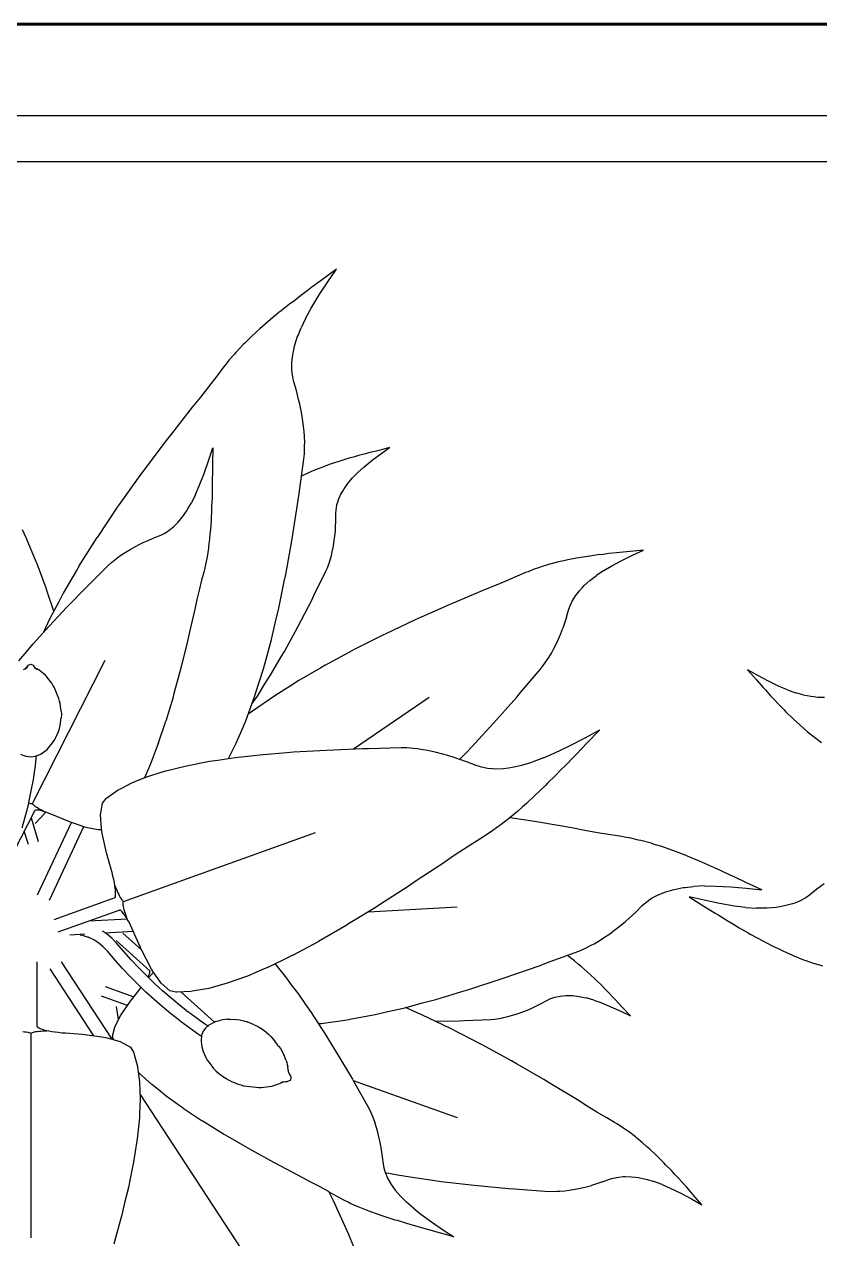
# Model space of a CAD drawing. Header units: metres. Extents: x 244.4 to 340.3, y -4.1 to 64.3.
# Drawn here: x 308.326 to 308.761, y 35.773 to 36.437 of the extents above; entities that cross this region are included whole.
import ezdxf

# ---------------------------------------------------------------- set-up
doc = ezdxf.new("R2010")
doc.units = ezdxf.units.M
doc.layers.add('A-WALL', color=6, linetype='Continuous', lineweight=60)
doc.layers.add('Edges', color=7, linetype='Continuous')

msp = doc.modelspace()

# ---------------------------------------------------------------- linework, layer by layer
at = {"layer": 'A-WALL'}
msp.add_line((305.65535, 36.4373), (311.50535, 36.4373), dxfattribs=at)
at = {"layer": 'Edges'}
for p, q in [((309.54113, 36.3873), (307.71605, 36.3873)), ((305.65535, 36.3623), (311.50535, 36.3623)), ((308.48866, 36.29777), (308.48281, 36.29355)), ((308.49626, 36.30347), (308.48866, 36.29777)), ((308.4915, 36.29644), (308.49626, 36.30347)), ((308.48102, 36.29207), (308.47654, 36.28886)), ((308.48281, 36.29355), (308.48102, 36.29207)), ((308.48683, 36.28936), (308.4915, 36.29644)), ((308.47053, 36.28425), (308.46608, 36.28061)), ((308.47345, 36.28636), (308.47053, 36.28425)), ((308.47654, 36.28886), (308.47345, 36.28636)), ((308.48245, 36.28217), (308.48683, 36.28936)), ((308.46481, 36.27968), (308.45899, 36.27481)), ((308.46608, 36.28061), (308.46481, 36.27968)), ((308.47955, 36.27691), (308.48245, 36.28217)), ((308.45437, 36.27086), (308.45235, 36.26893)), ((308.45899, 36.27481), (308.45437, 36.27086)), ((308.47525, 36.26723), (308.47694, 36.27146)), ((308.47955, 36.27691), (308.47694, 36.27146)), ((308.44964, 36.26653), (308.44612, 36.26301)), ((308.45235, 36.26893), (308.44964, 36.26653)), ((308.47335, 36.26136), (308.47486, 36.26623)), ((308.47486, 36.26623), (308.47525, 36.26723)), ((308.44121, 36.25795), (308.44043, 36.25702)), ((308.44523, 36.26219), (308.44121, 36.25795)), ((308.44612, 36.26301), (308.44523, 36.26219)), ((308.47236, 36.25674), (308.4729, 36.25935)), ((308.4729, 36.25935), (308.47335, 36.26136)), ((308.43537, 36.25096), (308.4343, 36.24964)), ((308.43758, 36.2538), (308.43537, 36.25096)), ((308.44043, 36.25702), (308.43758, 36.2538)), ((308.47183, 36.25102), (308.47186, 36.25232)), ((308.47187, 36.24823), (308.47183, 36.25102)), ((308.47186, 36.25232), (308.47236, 36.25674)), ((308.43081, 36.24491), (308.42636, 36.23909)), ((308.4343, 36.24964), (308.43081, 36.24491)), ((308.47233, 36.24436), (308.47187, 36.24823)), ((308.4729, 36.24188), (308.47233, 36.24436)), ((308.42636, 36.23909), (308.42196, 36.23356)), ((308.47437, 36.23705), (308.4729, 36.24188)), ((308.42196, 36.23356), (308.41734, 36.22796)), ((308.47558, 36.23221), (308.47437, 36.23705)), ((308.47625, 36.22962), (308.47558, 36.23221)), ((308.41734, 36.22796), (308.40604, 36.21335)), ((308.47701, 36.22597), (308.47625, 36.22962)), ((308.47745, 36.22316), (308.47701, 36.22597)), ((308.47814, 36.21886), (308.47745, 36.22316)), ((308.47853, 36.21477), (308.47814, 36.21886)), ((308.40604, 36.21335), (308.40242, 36.20882)), ((308.47877, 36.21204), (308.47853, 36.21477)), ((308.47889, 36.20877), (308.47877, 36.21204)), ((308.40242, 36.20882), (308.39119, 36.19374)), ((308.42627, 36.19869), (308.42865, 36.20574)), ((308.42865, 36.20574), (308.42847, 36.19758)), ((308.47877, 36.20257), (308.47887, 36.20702)), ((308.47887, 36.20702), (308.47889, 36.20877)), ((308.51881, 36.20423), (308.51379, 36.203)), ((308.52535, 36.20594), (308.51881, 36.20423)), ((308.52059, 36.20252), (308.52535, 36.20594)), ((308.42384, 36.19175), (308.42627, 36.19869)), ((308.42847, 36.19758), (308.42846, 36.19145)), ((308.47582, 36.1808), (308.47848, 36.19956)), ((308.47848, 36.19956), (308.47877, 36.20257)), ((308.49806, 36.19852), (308.49285, 36.19677)), ((308.49916, 36.19882), (308.49806, 36.19852)), ((308.50311, 36.20008), (308.49916, 36.19882)), ((308.50564, 36.20071), (308.50311, 36.20008)), ((308.50835, 36.20156), (308.50564, 36.20071)), ((308.51221, 36.20251), (308.50835, 36.20156)), ((308.51127, 36.1953), (308.51585, 36.199)), ((308.51379, 36.203), (308.51221, 36.20251)), ((308.51585, 36.199), (308.52059, 36.20252)), ((308.39119, 36.19374), (308.38879, 36.19062)), ((308.42124, 36.185), (308.42384, 36.19175)), ((308.42846, 36.19145), (308.42834, 36.18946)), ((308.48022, 36.19174), (308.47716, 36.19024)), ((308.48104, 36.19208), (308.48022, 36.19174)), ((308.48434, 36.19357), (308.48104, 36.19208)), ((308.48682, 36.19451), (308.48434, 36.19357)), ((308.48868, 36.1953), (308.48682, 36.19451)), ((308.49285, 36.19677), (308.48868, 36.1953)), ((308.50812, 36.19248), (308.50512, 36.18943)), ((308.50812, 36.19248), (308.51127, 36.1953)), ((308.38879, 36.19062), (308.3775, 36.17475)), ((308.41922, 36.18033), (308.42124, 36.185)), ((308.42837, 36.18482), (308.42821, 36.18147)), ((308.42834, 36.18946), (308.42837, 36.18482)), ((308.50043, 36.18341), (308.50254, 36.18638)), ((308.50254, 36.18638), (308.50303, 36.18697)), ((308.50303, 36.18697), (308.50512, 36.18943)), ((308.41922, 36.18033), (308.41696, 36.17577)), ((308.42823, 36.17846), (308.428, 36.17365)), ((308.42821, 36.18147), (308.42823, 36.17846)), ((308.47538, 36.17717), (308.47582, 36.1808)), ((308.49743, 36.17749), (308.49874, 36.18045)), ((308.49874, 36.18045), (308.49968, 36.18213)), ((308.49968, 36.18213), (308.50043, 36.18341)), ((308.37643, 36.17329), (308.36532, 36.1568)), ((308.3775, 36.17475), (308.37643, 36.17329)), ((308.41224, 36.16822), (308.41461, 36.1717)), ((308.41461, 36.1717), (308.41506, 36.17247)), ((308.41506, 36.17247), (308.41696, 36.17577)), ((308.42801, 36.17236), (308.42766, 36.16608)), ((308.428, 36.17365), (308.42801, 36.17236)), ((308.47206, 36.15609), (308.47538, 36.17717)), ((308.49593, 36.16986), (308.49606, 36.17176)), ((308.49606, 36.17176), (308.49656, 36.17461)), ((308.49656, 36.17461), (308.49714, 36.17659)), ((308.49714, 36.17659), (308.49743, 36.17749)), ((308.40724, 36.16266), (308.40978, 36.16522)), ((308.40978, 36.16522), (308.41118, 36.16689)), ((308.41118, 36.16689), (308.41224, 36.16822)), ((308.42766, 36.16608), (308.42736, 36.1611)), ((308.49576, 36.16227), (308.49594, 36.16604)), ((308.49594, 36.16604), (308.49593, 36.16986)), ((308.32674, 36.15614), (308.32451, 36.16089)), ((308.39647, 36.15662), (308.40019, 36.15808)), ((308.40019, 36.15808), (308.40202, 36.15896)), ((308.40202, 36.15896), (308.40466, 36.16061)), ((308.40466, 36.16061), (308.40643, 36.16198)), ((308.40643, 36.16198), (308.40724, 36.16266)), ((308.4271, 36.15881), (308.42688, 36.15588)), ((308.42736, 36.1611), (308.4271, 36.15881)), ((308.49541, 36.15744), (308.49567, 36.16025)), ((308.49567, 36.16025), (308.49576, 36.16227)), ((308.33201, 36.14356), (308.32674, 36.15614)), ((308.35548, 36.1412), (308.36532, 36.1568)), ((308.38341, 36.15022), (308.38638, 36.15181)), ((308.38638, 36.15181), (308.38833, 36.15289)), ((308.38833, 36.15289), (308.39095, 36.15417)), ((308.39095, 36.15417), (308.39287, 36.155)), ((308.39287, 36.155), (308.39647, 36.15662)), ((308.42635, 36.15187), (308.42626, 36.15091)), ((308.42688, 36.15588), (308.42635, 36.15187)), ((308.46858, 36.13651), (308.47206, 36.15609)), ((308.49397, 36.14901), (308.49463, 36.15205)), ((308.49463, 36.15205), (308.4951, 36.15532)), ((308.4951, 36.15532), (308.49541, 36.15744)), ((308.37325, 36.14315), (308.37692, 36.14601)), ((308.37692, 36.14601), (308.37896, 36.14744)), ((308.37896, 36.14744), (308.38072, 36.14853)), ((308.38072, 36.14853), (308.38341, 36.15022)), ((308.42534, 36.14531), (308.42472, 36.14196)), ((308.42555, 36.14627), (308.42534, 36.14531)), ((308.42626, 36.15091), (308.42555, 36.14627)), ((308.49242, 36.14333), (308.49285, 36.14459)), ((308.49285, 36.14459), (308.49352, 36.14698)), ((308.49352, 36.14698), (308.49397, 36.14901)), ((308.62273, 36.14455), (308.62054, 36.14402)), ((308.62755, 36.14544), (308.62273, 36.14455)), ((308.63351, 36.14646), (308.62755, 36.14544)), ((308.63476, 36.14659), (308.63351, 36.14646)), ((308.63925, 36.14728), (308.63476, 36.14659)), ((308.64209, 36.14755), (308.63925, 36.14728)), ((308.64516, 36.148), (308.64209, 36.14755)), ((308.64947, 36.14837), (308.64516, 36.148)), ((308.65125, 36.14863), (308.64947, 36.14837)), ((308.65683, 36.14909), (308.65125, 36.14863)), ((308.65232, 36.1442), (308.65822, 36.14706)), ((308.6641, 36.1498), (308.65683, 36.14909)), ((308.65822, 36.14706), (308.6641, 36.1498)), ((308.33253, 36.14233), (308.33201, 36.14356)), ((308.33751, 36.1291), (308.33253, 36.14233)), ((308.35405, 36.1387), (308.34685, 36.12632)), ((308.35548, 36.1412), (308.35405, 36.1387)), ((308.36166, 36.13168), (308.37159, 36.14164)), ((308.37159, 36.14164), (308.37325, 36.14315)), ((308.42373, 36.1379), (308.42252, 36.13348)), ((308.42403, 36.1392), (308.42373, 36.1379)), ((308.42472, 36.14196), (308.42403, 36.1392)), ((308.48395, 36.12508), (308.49036, 36.13801)), ((308.49036, 36.13801), (308.49129, 36.14012)), ((308.49129, 36.14012), (308.49242, 36.14333)), ((308.60102, 36.13809), (308.59967, 36.13756)), ((308.6038, 36.13923), (308.60102, 36.13809)), ((308.60721, 36.1404), (308.6038, 36.13923)), ((308.60815, 36.14074), (308.60721, 36.1404)), ((308.61277, 36.14213), (308.60815, 36.14074)), ((308.61373, 36.14236), (308.61277, 36.14213)), ((308.61765, 36.14342), (308.61373, 36.14236)), ((308.62054, 36.14402), (308.61765, 36.14342)), ((308.64241, 36.13869), (308.63841, 36.13601)), ((308.64241, 36.13869), (308.6465, 36.1411)), ((308.6465, 36.1411), (308.65232, 36.1442)), ((308.35973, 36.12984), (308.36166, 36.13168)), ((308.42252, 36.13348), (308.42114, 36.12803)), ((308.46482, 36.11816), (308.46774, 36.13267)), ((308.46774, 36.13267), (308.46858, 36.13651)), ((308.58932, 36.13309), (308.58362, 36.13076)), ((308.59512, 36.13555), (308.58932, 36.13309)), ((308.59967, 36.13756), (308.59512, 36.13555)), ((308.63178, 36.13049), (308.63484, 36.13325)), ((308.63484, 36.13325), (308.63553, 36.13379)), ((308.63553, 36.13379), (308.63841, 36.13601)), ((308.33828, 36.12673), (308.33751, 36.1291)), ((308.34167, 36.11643), (308.33828, 36.12673)), ((308.34685, 36.12632), (308.34442, 36.12167)), ((308.34887, 36.1187), (308.35973, 36.12984)), ((308.42114, 36.12803), (308.41996, 36.12283)), ((308.48275, 36.12254), (308.48395, 36.12508)), ((308.57767, 36.12842), (308.56266, 36.12202)), ((308.58362, 36.13076), (308.57767, 36.12842)), ((308.62635, 36.12393), (308.62693, 36.12482)), ((308.62693, 36.12482), (308.62915, 36.12768)), ((308.62915, 36.12768), (308.63062, 36.12929)), ((308.63062, 36.12929), (308.63178, 36.13049)), ((308.33911, 36.10838), (308.34887, 36.1187)), ((308.34442, 36.12167), (308.3394, 36.11212)), ((308.41996, 36.12283), (308.41889, 36.11756)), ((308.463, 36.11074), (308.46482, 36.11816)), ((308.4752, 36.108), (308.48275, 36.12254)), ((308.55786, 36.12004), (308.5425, 36.11316)), ((308.56266, 36.12202), (308.55786, 36.12004)), ((308.62314, 36.11712), (308.62382, 36.11908)), ((308.62382, 36.11908), (308.62518, 36.12196)), ((308.62518, 36.12196), (308.62635, 36.12393)), ((308.3394, 36.11212), (308.33607, 36.10494)), ((308.41889, 36.11756), (308.41573, 36.10425)), ((308.53923, 36.11173), (308.52322, 36.10414)), ((308.5425, 36.11316), (308.53923, 36.11173)), ((308.62204, 36.11315), (308.62006, 36.10717)), ((308.62204, 36.11315), (308.62314, 36.11712)), ((308.33032, 36.09863), (308.33728, 36.10627)), ((308.33728, 36.10627), (308.33911, 36.10838)), ((308.46076, 36.101), (308.463, 36.11074)), ((308.46779, 36.09449), (308.4752, 36.108)), ((308.61896, 36.10429), (308.62006, 36.10717)), ((308.32694, 36.09453), (308.33032, 36.09863)), ((308.41485, 36.10013), (308.41149, 36.08689)), ((308.41573, 36.10425), (308.41485, 36.10013)), ((308.45779, 36.09032), (308.46076, 36.101)), ((308.52171, 36.10344), (308.50529, 36.09516)), ((308.52322, 36.10414), (308.52171, 36.10344)), ((308.61493, 36.09569), (308.61653, 36.09877)), ((308.61653, 36.09877), (308.61801, 36.10212)), ((308.61801, 36.10212), (308.61896, 36.10429)), ((308.32249, 36.08941), (308.32694, 36.09453)), ((308.4604, 36.08187), (308.46622, 36.09188)), ((308.46622, 36.09188), (308.46779, 36.09449)), ((308.49001, 36.08691), (308.50529, 36.09516)), ((308.61239, 36.09122), (308.61383, 36.09363)), ((308.61383, 36.09363), (308.61493, 36.09569)), ((308.32514, 36.0846), (308.32582, 36.08491)), ((308.32576, 36.08469), (308.32627, 36.08512)), ((308.32582, 36.08491), (308.32627, 36.08512)), ((308.32627, 36.08512), (308.32629, 36.08513)), ((308.32629, 36.08513), (308.32633, 36.08517)), ((308.32633, 36.08517), (308.32685, 36.08571)), ((308.32646, 36.08521), (308.32633, 36.08517)), ((308.32646, 36.08521), (308.32635, 36.08507)), ((308.3265, 36.08526), (308.32646, 36.08521)), ((308.32685, 36.08571), (308.3265, 36.08526)), ((308.32673, 36.08542), (308.3265, 36.08526)), ((308.32685, 36.08571), (308.32692, 36.0858)), ((308.32692, 36.0858), (308.32743, 36.08656)), ((308.32731, 36.08629), (308.32692, 36.0858)), ((308.32743, 36.08656), (308.32773, 36.08694)), ((308.32773, 36.08694), (308.32812, 36.08724)), ((308.32812, 36.08724), (308.32858, 36.08742)), ((308.32858, 36.08742), (308.32908, 36.08749)), ((308.32908, 36.08749), (308.32957, 36.08742)), ((308.32957, 36.08742), (308.33003, 36.08724)), ((308.33003, 36.08724), (308.33042, 36.08694)), ((308.33004, 36.01132), (308.36983, 36.08975)), ((308.33042, 36.08694), (308.33073, 36.08656)), ((308.33123, 36.0858), (308.33073, 36.08656)), ((308.3313, 36.08571), (308.33123, 36.0858)), ((308.33182, 36.08517), (308.3313, 36.08571)), ((308.33165, 36.08526), (308.3313, 36.08571)), ((308.33165, 36.08526), (308.33142, 36.08542)), ((308.33169, 36.08521), (308.33165, 36.08526)), ((308.3318, 36.08507), (308.33169, 36.08521)), ((308.33182, 36.08517), (308.33169, 36.08521)), ((308.33186, 36.08513), (308.33182, 36.08517)), ((308.33188, 36.08512), (308.33186, 36.08513)), ((308.33233, 36.08491), (308.33188, 36.08512)), ((308.33239, 36.08469), (308.33188, 36.08512)), ((308.33301, 36.0846), (308.33233, 36.08491)), ((308.41149, 36.08689), (308.41086, 36.08416)), ((308.45208, 36.07147), (308.45638, 36.08502)), ((308.45638, 36.08502), (308.45779, 36.09032)), ((308.48766, 36.08553), (308.47577, 36.07862)), ((308.49001, 36.08691), (308.48766, 36.08553)), ((308.59691, 36.072), (308.60773, 36.08467)), ((308.60773, 36.08467), (308.60937, 36.08676)), ((308.60937, 36.08676), (308.61156, 36.08996)), ((308.61156, 36.08996), (308.61239, 36.09122)), ((308.33363, 36.08421), (308.33301, 36.0846)), ((308.33552, 36.0828), (308.33363, 36.08421)), ((308.33635, 36.08215), (308.33552, 36.0828)), ((308.33711, 36.08144), (308.33635, 36.08215)), ((308.3378, 36.08065), (308.33711, 36.08144)), ((308.33976, 36.07816), (308.3378, 36.08065)), ((308.34053, 36.07713), (308.33976, 36.07816)), ((308.41086, 36.08416), (308.4072, 36.0708)), ((308.45718, 36.07683), (308.4604, 36.08187)), ((308.47577, 36.07862), (308.47151, 36.07593)), ((308.7267, 36.08129), (308.72101, 36.08439)), ((308.72101, 36.08439), (308.72589, 36.07896)), ((308.72589, 36.07896), (308.72958, 36.07474)), ((308.73251, 36.07823), (308.7267, 36.08129)), ((308.73845, 36.07538), (308.73251, 36.07823)), ((308.34123, 36.07605), (308.34053, 36.07713)), ((308.34184, 36.07492), (308.34123, 36.07605)), ((308.34238, 36.07374), (308.34184, 36.07492)), ((308.34391, 36.07013), (308.34238, 36.07374)), ((308.45168, 36.07017), (308.45208, 36.07147)), ((308.453, 36.07012), (308.45718, 36.07683)), ((308.47151, 36.07593), (308.46254, 36.07028)), ((308.59483, 36.06949), (308.59691, 36.072)), ((308.72958, 36.07474), (308.73085, 36.07346)), ((308.73085, 36.07346), (308.7337, 36.07022)), ((308.74283, 36.07353), (308.73845, 36.07538)), ((308.74283, 36.07353), (308.74736, 36.0719)), ((308.75085, 36.07089), (308.74736, 36.0719)), ((308.34442, 36.06878), (308.34391, 36.07013)), ((308.34484, 36.0674), (308.34442, 36.06878)), ((308.34516, 36.066), (308.34484, 36.0674)), ((308.34573, 36.0618), (308.34516, 36.066)), ((308.40689, 36.06957), (308.40292, 36.05634)), ((308.4072, 36.0708), (308.40689, 36.06957)), ((308.44672, 36.05664), (308.45168, 36.07017)), ((308.45013, 36.06595), (308.453, 36.07012)), ((308.46254, 36.07028), (308.4503, 36.06187)), ((308.50553, 36.04124), (308.5469, 36.06957)), ((308.58222, 36.05523), (308.59483, 36.06949)), ((308.7337, 36.07022), (308.73588, 36.06801)), ((308.73588, 36.06801), (308.73778, 36.06588)), ((308.73778, 36.06588), (308.741, 36.06267)), ((308.75169, 36.07066), (308.75085, 36.07089)), ((308.75573, 36.06983), (308.75169, 36.07066)), ((308.75738, 36.06962), (308.75573, 36.06983)), ((308.75955, 36.06938), (308.75738, 36.06962)), ((308.76318, 36.06929), (308.75955, 36.06938)), ((308.3451, 36.0541), (308.34566, 36.05828)), ((308.34581, 36.06004), (308.34566, 36.05828)), ((308.34573, 36.0618), (308.34581, 36.06004)), ((308.4503, 36.06187), (308.448, 36.06014)), ((308.741, 36.06267), (308.74185, 36.06175)), ((308.74185, 36.06175), (308.74621, 36.05755)), ((308.34419, 36.05082), (308.34475, 36.05243)), ((308.34475, 36.05243), (308.3451, 36.0541)), ((308.39897, 36.04452), (308.40292, 36.05634)), ((308.44146, 36.04433), (308.44572, 36.05432)), ((308.44572, 36.05432), (308.44672, 36.05664)), ((308.57002, 36.04199), (308.58222, 36.05523)), ((308.63193, 36.04713), (308.64028, 36.05156)), ((308.64028, 36.05156), (308.63299, 36.04418)), ((308.74621, 36.05755), (308.74978, 36.0542)), ((308.74978, 36.0542), (308.75151, 36.05276)), ((308.75151, 36.05276), (308.75371, 36.05079)), ((308.34106, 36.04454), (308.34194, 36.04579)), ((308.34194, 36.04579), (308.34263, 36.04715)), ((308.34263, 36.04715), (308.34419, 36.05082)), ((308.62364, 36.04283), (308.63193, 36.04713)), ((308.75371, 36.05079), (308.75689, 36.04826)), ((308.75689, 36.04826), (308.75765, 36.04762)), ((308.75765, 36.04762), (308.76151, 36.04473)), ((308.32349, 36.03842), (308.32618, 36.03733)), ((308.33205, 36.03736), (308.33466, 36.03842)), ((308.33466, 36.03842), (308.33538, 36.03891)), ((308.33538, 36.03891), (308.338, 36.04087)), ((308.338, 36.04087), (308.33886, 36.04175)), ((308.33886, 36.04175), (308.34106, 36.04454)), ((308.39826, 36.04271), (308.39496, 36.03394)), ((308.39897, 36.04452), (308.39826, 36.04271)), ((308.43727, 36.03596), (308.43875, 36.03889)), ((308.43875, 36.03889), (308.44146, 36.04433)), ((308.44941, 36.03737), (308.4561, 36.03821)), ((308.4561, 36.03821), (308.46918, 36.03921)), ((308.46918, 36.03921), (308.47272, 36.03957)), ((308.47272, 36.03957), (308.49073, 36.04061)), ((308.49073, 36.04061), (308.51047, 36.04145)), ((308.51047, 36.04145), (308.51386, 36.04146)), ((308.51386, 36.04146), (308.53171, 36.04202)), ((308.53171, 36.04202), (308.53456, 36.04197)), ((308.53456, 36.04197), (308.54044, 36.04143)), ((308.54044, 36.04143), (308.54356, 36.04096)), ((308.54356, 36.04096), (308.54615, 36.04044)), ((308.54615, 36.04044), (308.5501, 36.03965)), ((308.5501, 36.03965), (308.55424, 36.03854)), ((308.55424, 36.03854), (308.55698, 36.03784)), ((308.56378, 36.03557), (308.56752, 36.03945)), ((308.56752, 36.03945), (308.57002, 36.04199)), ((308.60943, 36.03629), (308.61536, 36.03886)), ((308.61536, 36.03886), (308.62364, 36.04283)), ((308.62765, 36.03852), (308.62581, 36.03679)), ((308.63299, 36.04418), (308.62765, 36.03852)), ((308.32661, 36.03718), (308.32618, 36.03733)), ((308.32661, 36.03718), (308.32908, 36.03687)), ((308.32908, 36.03687), (308.33154, 36.03718)), ((308.33191, 36.03585), (308.33126, 36.03055)), ((308.33154, 36.03718), (308.33197, 36.03733)), ((308.33205, 36.03736), (308.33191, 36.03585)), ((308.33197, 36.03733), (308.33205, 36.03736)), ((308.39496, 36.03394), (308.39357, 36.03081)), ((308.40297, 36.02927), (308.41418, 36.03201)), ((308.41418, 36.03201), (308.41526, 36.0322)), ((308.41526, 36.0322), (308.42687, 36.03444)), ((308.42687, 36.03444), (308.43141, 36.03505)), ((308.43141, 36.03505), (308.44083, 36.03651)), ((308.44083, 36.03651), (308.44941, 36.03737)), ((308.55698, 36.03784), (308.56051, 36.03674)), ((308.56051, 36.03674), (308.56301, 36.03584)), ((308.56301, 36.03584), (308.56775, 36.0342)), ((308.56775, 36.0342), (308.57245, 36.0323)), ((308.57245, 36.0323), (308.57491, 36.03153)), ((308.59243, 36.03118), (308.59765, 36.03233)), ((308.59765, 36.03233), (308.59874, 36.03265)), ((308.59874, 36.03265), (308.60337, 36.03405)), ((308.60943, 36.03629), (308.60337, 36.03405)), ((308.6218, 36.03247), (308.61873, 36.02952)), ((308.62581, 36.03679), (308.6218, 36.03247)), ((308.33114, 36.02971), (308.33035, 36.02442)), ((308.33126, 36.03055), (308.33114, 36.02971)), ((308.38879, 36.02447), (308.39311, 36.02619)), ((308.39357, 36.03081), (308.39124, 36.02545)), ((308.39311, 36.02619), (308.40104, 36.02866)), ((308.40104, 36.02866), (308.40297, 36.02927)), ((308.57491, 36.03153), (308.57879, 36.03075)), ((308.57879, 36.03075), (308.58162, 36.03047)), ((308.58162, 36.03047), (308.58296, 36.0304)), ((308.58296, 36.0304), (308.58755, 36.03055)), ((308.58755, 36.03055), (308.59029, 36.03088)), ((308.59029, 36.03088), (308.59243, 36.03118)), ((308.61613, 36.02672), (308.61173, 36.02248)), ((308.61873, 36.02952), (308.61613, 36.02672)), ((308.3294, 36.01913), (308.32831, 36.01383)), ((308.33035, 36.02442), (308.3294, 36.01913)), ((308.37071, 36.01451), (308.37695, 36.0188)), ((308.37695, 36.0188), (308.37853, 36.01966)), ((308.37853, 36.01966), (308.38444, 36.0227)), ((308.38444, 36.0227), (308.38879, 36.02447)), ((308.6106, 36.02127), (308.60481, 36.01577)), ((308.61173, 36.02248), (308.6106, 36.02127)), ((308.32783, 36.01167), (308.32707, 36.00855)), ((308.32767, 36.01172), (308.32783, 36.01167)), ((308.32831, 36.01383), (308.32783, 36.01167)), ((308.32783, 36.01167), (308.32842, 36.01151)), ((308.36824, 36.01158), (308.37032, 36.01411)), ((308.37032, 36.01411), (308.37071, 36.01451)), ((308.60481, 36.01577), (308.6002, 36.01143)), ((308.32, 35.98537), (308.33123, 36.00745)), ((308.32707, 36.00855), (308.32569, 36.00326)), ((308.32742, 36.00957), (308.32744, 36.00953)), ((308.32842, 36.01151), (308.32894, 36.01139)), ((308.32894, 36.01139), (308.32939, 36.01132)), ((308.32939, 36.01132), (308.32975, 36.0113)), ((308.32975, 36.0113), (308.33004, 36.01132)), ((308.33009, 36.01112), (308.33004, 36.01132)), ((308.33026, 36.01086), (308.33009, 36.01112)), ((308.33054, 36.01056), (308.33026, 36.01086)), ((308.33094, 36.01021), (308.33054, 36.01056)), ((308.33144, 36.00982), (308.33094, 36.01021)), ((308.33123, 36.00745), (308.33131, 36.00753)), ((308.33168, 36.00771), (308.33131, 36.00753)), ((308.33202, 36.00941), (308.33144, 36.00982)), ((308.3374, 36.00662), (308.33151, 36.0005)), ((308.33219, 36.00777), (308.33168, 36.00771)), ((308.33269, 36.00898), (308.33202, 36.00941)), ((308.33283, 36.00775), (308.33219, 36.00777)), ((308.33342, 36.00854), (308.33269, 36.00898)), ((308.33361, 36.00765), (308.33283, 36.00775)), ((308.3342, 36.0081), (308.33342, 36.00854)), ((308.33451, 36.00747), (308.33361, 36.00765)), ((308.33501, 36.00767), (308.3342, 36.0081)), ((308.33553, 36.00721), (308.33451, 36.00747)), ((308.33584, 36.00726), (308.33501, 36.00767)), ((308.33666, 36.00687), (308.33553, 36.00721)), ((308.33666, 36.00687), (308.33584, 36.00726)), ((308.3374, 36.00662), (308.33666, 36.00687)), ((308.33789, 36.00646), (308.3374, 36.00662)), ((308.33919, 36.00599), (308.33789, 36.00646)), ((308.34057, 36.00545), (308.33919, 36.00599)), ((308.34996, 36.00151), (308.34057, 36.00545)), ((308.36731, 36.00525), (308.36824, 36.01158)), ((308.3678, 35.99781), (308.36731, 36.00525)), ((308.59521, 36.00702), (308.59123, 36.00378)), ((308.59797, 36.00954), (308.59521, 36.00702)), ((308.6002, 36.01143), (308.59797, 36.00954)), ((308.32569, 36.00326), (308.32415, 35.99798)), ((308.32924, 36.00354), (308.33312, 35.99058)), ((308.33281, 35.96137), (308.35128, 36.00104)), ((308.35802, 35.99867), (308.33924, 35.95838)), ((308.35872, 35.99843), (308.34996, 36.00151)), ((308.36013, 35.99807), (308.35872, 35.99843)), ((308.58459, 35.9986), (308.58109, 35.99604)), ((308.5856, 35.9993), (308.58459, 35.9986)), ((308.59031, 36.00296), (308.5856, 35.9993)), ((308.59106, 36.00363), (308.59031, 36.00296)), ((308.59123, 36.00378), (308.59106, 36.00363)), ((308.60107, 36.00214), (308.59106, 36.00363)), ((308.60677, 36.00109), (308.60107, 36.00214)), ((308.62499, 35.99803), (308.60677, 36.00109)), ((308.32777, 35.98898), (308.32556, 35.99632)), ((308.3659, 35.99696), (308.36013, 35.99807)), ((308.3679, 35.997), (308.3659, 35.99696)), ((308.36803, 35.99597), (308.3678, 35.99781)), ((308.37054, 35.98445), (308.36803, 35.99597)), ((308.3798, 35.95776), (308.48488, 35.9956)), ((308.57664, 35.99315), (308.57167, 35.99012)), ((308.57804, 35.99409), (308.57664, 35.99315)), ((308.58109, 35.99604), (308.57804, 35.99409)), ((308.63211, 35.9966), (308.62499, 35.99803)), ((308.63906, 35.99534), (308.63211, 35.9966)), ((308.6463, 35.99417), (308.63906, 35.99534)), ((308.65211, 35.99333), (308.6463, 35.99417)), ((308.65378, 35.99301), (308.65211, 35.99333)), ((308.65732, 35.99241), (308.65378, 35.99301)), ((308.66152, 35.99142), (308.65732, 35.99241)), ((308.56565, 35.98628), (308.56003, 35.98251)), ((308.57167, 35.99012), (308.56565, 35.98628)), ((308.6627, 35.99117), (308.66152, 35.99142)), ((308.66834, 35.98962), (308.6627, 35.99117)), ((308.66948, 35.98924), (308.66834, 35.98962)), ((308.67424, 35.98779), (308.66948, 35.98924)), ((308.67764, 35.98654), (308.67424, 35.98779)), ((308.6803, 35.98567), (308.67764, 35.98654)), ((308.68597, 35.98346), (308.6803, 35.98567)), ((308.37305, 35.97553), (308.37054, 35.98445)), ((308.55445, 35.97856), (308.53994, 35.96902)), ((308.56003, 35.98251), (308.55445, 35.97856)), ((308.69301, 35.98064), (308.68597, 35.98346)), ((308.69442, 35.97996), (308.69301, 35.98064)), ((308.69973, 35.97775), (308.69442, 35.97996)), ((308.37358, 35.97358), (308.37305, 35.97553)), ((308.37405, 35.97169), (308.37358, 35.97358)), ((308.70297, 35.97618), (308.69973, 35.97775)), ((308.70663, 35.97464), (308.70297, 35.97618)), ((308.71158, 35.97221), (308.70663, 35.97464)), ((308.71373, 35.97132), (308.71158, 35.97221)), ((308.37446, 35.9699), (308.37405, 35.97169)), ((308.37481, 35.96822), (308.37446, 35.9699)), ((308.37508, 35.96664), (308.37481, 35.96822)), ((308.37529, 35.9652), (308.37508, 35.96664)), ((308.37508, 35.96664), (308.37549, 35.96556)), ((308.37542, 35.9639), (308.37529, 35.9652)), ((308.37549, 35.96556), (308.37591, 35.9645)), ((308.53553, 35.96598), (308.5209, 35.95666)), ((308.53994, 35.96902), (308.53553, 35.96598)), ((308.6809, 35.96445), (308.6859, 35.96543)), ((308.6859, 35.96543), (308.68697, 35.96555)), ((308.68697, 35.96555), (308.69149, 35.96606)), ((308.69752, 35.96634), (308.69149, 35.96606)), ((308.69752, 35.96634), (308.70353, 35.96627)), ((308.70353, 35.96627), (308.71194, 35.96581)), ((308.71194, 35.96581), (308.72039, 35.96504)), ((308.72021, 35.96817), (308.71373, 35.97132)), ((308.72883, 35.96416), (308.72021, 35.96817)), ((308.76296, 35.96742), (308.7589, 35.9645)), ((308.37498, 35.9598), (308.34176, 35.94784)), ((308.37518, 35.9602), (308.37498, 35.9598)), ((308.37522, 35.96028), (308.37518, 35.9602)), ((308.37522, 35.96028), (308.37538, 35.96093)), ((308.37538, 35.96093), (308.37547, 35.96176)), ((308.37548, 35.96275), (308.37542, 35.9639)), ((308.37547, 35.96176), (308.37548, 35.96275)), ((308.37591, 35.9645), (308.37635, 35.96348)), ((308.37635, 35.96348), (308.37678, 35.96251)), ((308.37678, 35.96251), (308.37722, 35.9616)), ((308.37722, 35.9616), (308.37765, 35.96076)), ((308.37765, 35.96076), (308.37806, 35.96)), ((308.37806, 35.96), (308.37846, 35.95934)), ((308.37846, 35.95934), (308.37884, 35.95878)), ((308.37884, 35.95878), (308.37919, 35.95833)), ((308.66543, 35.95732), (308.66863, 35.95955)), ((308.66863, 35.95955), (308.67106, 35.96091)), ((308.67106, 35.96091), (308.67223, 35.9615)), ((308.67223, 35.9615), (308.67635, 35.96314)), ((308.67635, 35.96314), (308.67891, 35.9639)), ((308.67891, 35.9639), (308.6809, 35.96445)), ((308.69739, 35.95846), (308.6891, 35.96028)), ((308.6891, 35.96028), (308.69721, 35.95533)), ((308.72039, 35.96504), (308.72883, 35.96416)), ((308.75287, 35.9599), (308.74944, 35.95805)), ((308.75496, 35.96135), (308.75287, 35.9599)), ((308.7589, 35.9645), (308.75496, 35.96135)), ((308.34416, 35.94117), (308.37752, 35.95315)), ((308.37655, 35.95631), (308.37658, 35.95633)), ((308.37752, 35.95315), (308.37761, 35.95315)), ((308.37761, 35.95315), (308.37767, 35.95315)), ((308.37817, 35.95299), (308.37767, 35.95315)), ((308.37869, 35.95261), (308.37817, 35.95299)), ((308.37926, 35.95203), (308.37869, 35.95261)), ((308.37919, 35.95833), (308.37951, 35.95799)), ((308.37989, 35.95126), (308.37926, 35.95203)), ((308.37951, 35.95799), (308.3798, 35.95776)), ((308.3796, 35.95715), (308.37967, 35.95753)), ((308.3796, 35.95662), (308.3796, 35.95715)), ((308.37966, 35.95595), (308.3796, 35.95662)), ((308.37978, 35.95516), (308.37966, 35.95595)), ((308.37967, 35.95753), (308.3798, 35.95776)), ((308.37997, 35.95427), (308.37978, 35.95516)), ((308.38021, 35.95329), (308.37997, 35.95427)), ((308.3805, 35.95224), (308.38021, 35.95329)), ((308.38084, 35.95116), (308.3805, 35.95224)), ((308.51794, 35.95469), (308.50291, 35.94553)), ((308.51379, 35.95216), (308.56224, 35.95487)), ((308.5209, 35.95666), (308.51794, 35.95469)), ((308.65626, 35.94871), (308.65995, 35.95207)), ((308.65995, 35.95207), (308.66352, 35.95565)), ((308.66352, 35.95565), (308.66543, 35.95732)), ((308.69721, 35.95533), (308.70329, 35.95146)), ((308.70569, 35.95674), (308.69739, 35.95846)), ((308.714, 35.95532), (308.70569, 35.95674)), ((308.71996, 35.95458), (308.714, 35.95532)), ((308.71996, 35.95458), (308.72599, 35.95417)), ((308.73054, 35.95416), (308.72599, 35.95417)), ((308.73161, 35.95417), (308.73054, 35.95416)), ((308.73669, 35.95457), (308.73161, 35.95417)), ((308.73873, 35.95489), (308.73669, 35.95457)), ((308.74136, 35.95536), (308.73873, 35.95489)), ((308.74564, 35.95652), (308.74136, 35.95536)), ((308.74686, 35.95698), (308.74564, 35.95652)), ((308.74944, 35.95805), (308.74686, 35.95698)), ((308.36083, 35.94716), (308.38177, 35.94834)), ((308.37959, 35.95162), (308.37896, 35.95119)), ((308.38057, 35.9503), (308.37989, 35.95126)), ((308.38129, 35.94917), (308.38057, 35.9503)), ((308.38121, 35.95005), (308.38084, 35.95116)), ((308.38162, 35.94895), (308.38121, 35.95005)), ((308.38204, 35.94788), (308.38129, 35.94917)), ((308.38204, 35.94788), (308.38162, 35.94895)), ((308.38282, 35.94644), (308.38204, 35.94788)), ((308.38361, 35.94486), (308.38282, 35.94644)), ((308.50291, 35.94553), (308.50156, 35.94467)), ((308.65144, 35.94451), (308.65429, 35.9469)), ((308.65429, 35.9469), (308.65626, 35.94871)), ((308.70329, 35.95146), (308.70533, 35.95033)), ((308.70533, 35.95033), (308.70997, 35.94736)), ((308.70997, 35.94736), (308.71343, 35.94542)), ((308.71343, 35.94542), (308.71647, 35.94349)), ((308.35862, 35.93993), (308.3505, 35.93948)), ((308.35617, 35.9395), (308.35784, 35.93915)), ((308.35784, 35.93915), (308.36044, 35.93832)), ((308.3699, 35.94066), (308.36841, 35.94163)), ((308.38519, 35.94142), (308.36962, 35.94055)), ((308.3699, 35.94066), (308.37058, 35.94015)), ((308.37339, 35.93781), (308.37058, 35.94015)), ((308.38961, 35.93145), (308.37944, 35.94057)), ((308.38442, 35.94316), (308.38361, 35.94486)), ((308.38961, 35.93145), (308.38442, 35.94316)), ((308.50156, 35.94467), (308.48637, 35.9359)), ((308.64228, 35.93787), (308.6457, 35.94015)), ((308.6457, 35.94015), (308.64917, 35.94279)), ((308.64917, 35.94279), (308.65144, 35.94451)), ((308.71647, 35.94349), (308.7215, 35.94069)), ((308.7215, 35.94069), (308.72283, 35.93986)), ((308.72283, 35.93986), (308.7295, 35.93625)), ((308.36362, 35.93679), (308.36044, 35.93832)), ((308.36123, 35.93801), (308.36074, 35.93817)), ((308.36628, 35.93508), (308.36362, 35.93679)), ((308.36628, 35.93508), (308.36591, 35.93538)), ((308.36866, 35.93309), (308.36628, 35.93508)), ((308.36659, 35.93488), (308.36628, 35.93508)), ((308.37119, 35.93041), (308.36866, 35.93309)), ((308.37597, 35.93508), (308.37339, 35.93781)), ((308.37572, 35.93642), (308.39414, 35.91986)), ((308.37999, 35.93042), (308.37597, 35.93508)), ((308.47242, 35.92841), (308.48637, 35.9359)), ((308.63164, 35.9319), (308.63561, 35.93391)), ((308.63561, 35.93391), (308.63717, 35.93472)), ((308.63717, 35.93472), (308.63999, 35.93637)), ((308.63999, 35.93637), (308.64228, 35.93787)), ((308.7295, 35.93625), (308.73488, 35.93342)), ((308.73488, 35.93342), (308.73742, 35.93225)), ((308.73742, 35.93225), (308.74066, 35.93063)), ((308.37521, 35.92575), (308.37119, 35.93041)), ((308.37932, 35.9212), (308.37521, 35.92575)), ((308.38409, 35.92588), (308.37999, 35.93042)), ((308.38826, 35.92148), (308.38409, 35.92588)), ((308.38966, 35.93134), (308.38961, 35.93145)), ((308.39507, 35.92086), (308.38966, 35.93134)), ((308.47019, 35.92735), (308.4595, 35.92213)), ((308.47242, 35.92841), (308.47019, 35.92735)), ((308.61107, 35.92421), (308.62886, 35.93073)), ((308.6229, 35.92807), (308.62245, 35.92838)), ((308.62359, 35.92751), (308.6229, 35.92807)), ((308.62648, 35.92533), (308.62359, 35.92751)), ((308.62886, 35.93073), (308.63164, 35.9319)), ((308.74066, 35.93063), (308.74523, 35.92865)), ((308.74523, 35.92865), (308.74632, 35.92814)), ((308.74632, 35.92814), (308.75175, 35.92597)), ((308.75175, 35.92597), (308.7529, 35.92558)), ((308.7529, 35.92558), (308.75695, 35.92413)), ((308.33261, 35.88945), (308.33261, 35.92476)), ((308.36363, 35.88445), (308.33975, 35.92094)), ((308.34568, 35.92482), (308.37334, 35.8826)), ((308.3835, 35.91678), (308.37932, 35.9212)), ((308.3925, 35.9172), (308.38826, 35.92148)), ((308.39401, 35.91823), (308.3942, 35.91885)), ((308.39414, 35.91986), (308.3942, 35.91976)), ((308.39427, 35.91935), (308.3942, 35.91976)), ((308.3942, 35.91885), (308.39427, 35.91935)), ((308.39607, 35.9193), (308.39507, 35.92086)), ((308.39583, 35.91858), (308.3963, 35.91898)), ((308.40044, 35.91326), (308.39607, 35.9193)), ((308.45549, 35.92044), (308.44756, 35.91703)), ((308.4595, 35.92213), (308.45549, 35.92044)), ((308.46266, 35.92367), (308.46303, 35.9232)), ((308.46303, 35.9232), (308.46892, 35.91599)), ((308.58751, 35.91585), (308.60766, 35.92288)), ((308.60766, 35.92288), (308.61107, 35.92421)), ((308.62849, 35.92361), (308.62648, 35.92533)), ((308.63008, 35.92235), (308.62849, 35.92361)), ((308.63337, 35.9194), (308.63008, 35.92235)), ((308.63741, 35.91568), (308.63337, 35.9194)), ((308.75695, 35.92413), (308.7604, 35.92312)), ((308.7604, 35.92312), (308.76203, 35.92261)), ((308.38775, 35.91249), (308.3835, 35.91678)), ((308.39209, 35.90833), (308.38775, 35.91249)), ((308.39321, 35.91651), (308.3925, 35.9172)), ((308.39321, 35.91651), (308.3933, 35.91668)), ((308.39348, 35.91626), (308.39321, 35.91651)), ((308.3933, 35.91668), (308.39371, 35.91751)), ((308.39348, 35.91626), (308.394, 35.91682)), ((308.39682, 35.91304), (308.39348, 35.91626)), ((308.39371, 35.91751), (308.39401, 35.91823)), ((308.394, 35.91682), (308.39462, 35.91745)), ((308.39462, 35.91745), (308.39524, 35.91805)), ((308.39524, 35.91805), (308.39583, 35.91858)), ((308.40121, 35.90901), (308.39682, 35.91304)), ((308.40518, 35.90897), (308.40044, 35.91326)), ((308.43656, 35.91311), (308.42958, 35.91117)), ((308.44756, 35.91703), (308.43656, 35.91311)), ((308.46892, 35.91599), (308.47103, 35.91307)), ((308.47103, 35.91307), (308.47556, 35.90708)), ((308.56861, 35.90966), (308.58751, 35.91585)), ((308.6382, 35.91485), (308.63741, 35.91568)), ((308.6412, 35.91199), (308.6382, 35.91485)), ((308.38153, 35.90115), (308.36784, 35.90602)), ((308.36971, 35.91129), (308.38541, 35.9057)), ((308.38355, 35.9033), (308.38943, 35.91088)), ((308.38943, 35.91088), (308.3895, 35.91098)), ((308.39649, 35.90429), (308.39209, 35.90833)), ((308.40568, 35.90511), (308.40121, 35.90901)), ((308.4084, 35.90834), (308.40518, 35.90897)), ((308.40895, 35.90828), (308.4084, 35.90834)), ((308.41659, 35.90869), (308.40895, 35.90828)), ((308.41112, 35.9084), (308.42956, 35.89185)), ((308.4184, 35.9089), (308.41659, 35.90869)), ((308.42647, 35.91034), (308.4184, 35.9089)), ((308.42958, 35.91117), (308.42647, 35.91034)), ((308.47556, 35.90708), (308.47937, 35.90146)), ((308.55066, 35.9043), (308.56483, 35.90859)), ((308.56483, 35.90859), (308.56861, 35.90966)), ((308.61298, 35.90458), (308.61572, 35.90551)), ((308.61572, 35.90551), (308.61773, 35.90595)), ((308.61773, 35.90595), (308.61867, 35.90612)), ((308.61867, 35.90612), (308.62188, 35.9064)), ((308.62188, 35.9064), (308.62381, 35.90638)), ((308.62381, 35.90638), (308.62529, 35.90634)), ((308.62529, 35.90634), (308.62891, 35.90592)), ((308.62891, 35.90592), (308.62967, 35.90577)), ((308.62967, 35.90577), (308.63283, 35.90511)), ((308.64297, 35.91008), (308.6412, 35.91199)), ((308.64502, 35.9081), (308.64297, 35.91008)), ((308.6477, 35.90517), (308.64502, 35.9081)), ((308.37706, 35.89327), (308.37597, 35.90046)), ((308.3783, 35.89563), (308.38355, 35.9033)), ((308.38153, 35.90115), (308.38163, 35.90049)), ((308.38197, 35.90099), (308.38153, 35.90115)), ((308.40097, 35.90037), (308.39649, 35.90429)), ((308.40553, 35.89659), (308.40097, 35.90037)), ((308.41022, 35.90134), (308.40568, 35.90511)), ((308.41416, 35.8982), (308.41022, 35.90134)), ((308.47937, 35.90146), (308.48244, 35.89713)), ((308.5228, 35.89735), (308.53362, 35.89977)), ((308.53362, 35.89977), (308.54327, 35.9024)), ((308.54042, 35.89704), (308.53401, 35.89988)), ((308.54327, 35.9024), (308.55066, 35.9043)), ((308.60011, 35.89827), (308.60269, 35.89939)), ((308.60269, 35.89939), (308.60451, 35.90028)), ((308.60451, 35.90028), (308.6079, 35.90193)), ((308.6079, 35.90193), (308.61125, 35.90377)), ((308.61125, 35.90377), (308.61298, 35.90458)), ((308.63694, 35.90395), (308.63283, 35.90511)), ((308.63694, 35.90395), (308.64092, 35.90254)), ((308.64092, 35.90254), (308.64638, 35.9003)), ((308.64638, 35.9003), (308.65174, 35.89783)), ((308.6489, 35.90403), (308.6477, 35.90517)), ((308.65238, 35.90021), (308.6489, 35.90403)), ((308.65702, 35.89529), (308.65238, 35.90021)), ((308.37503, 35.88908), (308.37759, 35.89436)), ((308.37759, 35.89436), (308.3783, 35.89563)), ((308.41016, 35.89293), (308.40553, 35.89659)), ((308.41083, 35.89242), (308.41016, 35.89293)), ((308.41486, 35.8894), (308.41083, 35.89242)), ((308.41416, 35.8982), (308.41484, 35.89769)), ((308.41885, 35.89468), (308.41484, 35.89769)), ((308.42361, 35.89129), (308.41885, 35.89468)), ((308.43033, 35.8922), (308.4277, 35.89102)), ((308.43033, 35.8922), (308.43161, 35.89266)), ((308.43161, 35.89266), (308.43295, 35.8929)), ((308.43646, 35.89346), (308.43295, 35.8929)), ((308.43646, 35.89346), (308.43813, 35.89354)), ((308.43813, 35.89354), (308.4398, 35.8934)), ((308.44377, 35.89297), (308.4398, 35.8934)), ((308.44377, 35.89297), (308.4456, 35.89259)), ((308.4456, 35.89259), (308.44738, 35.892)), ((308.48244, 35.89713), (308.48802, 35.88844)), ((308.48789, 35.89118), (308.50216, 35.89321)), ((308.50216, 35.89321), (308.50349, 35.89347)), ((308.50349, 35.89347), (308.51747, 35.89607)), ((308.51747, 35.89607), (308.5228, 35.89735)), ((308.54292, 35.89595), (308.54042, 35.89704)), ((308.55857, 35.88844), (308.54292, 35.89595)), ((308.55046, 35.89233), (308.56341, 35.89261)), ((308.56341, 35.89261), (308.56622, 35.89278)), ((308.56622, 35.89278), (308.58064, 35.89337)), ((308.58064, 35.89337), (308.58293, 35.89357)), ((308.58293, 35.89357), (308.58629, 35.89412)), ((308.58629, 35.89412), (308.5876, 35.89435)), ((308.5876, 35.89435), (308.59002, 35.89491)), ((308.59002, 35.89491), (308.59202, 35.89548)), ((308.59202, 35.89548), (308.595, 35.89637)), ((308.595, 35.89637), (308.5981, 35.89752)), ((308.5981, 35.89752), (308.60011, 35.89827)), ((308.65174, 35.89783), (308.65702, 35.89529)), ((308.32471, 35.88674), (308.32572, 35.88664)), ((308.32572, 35.88664), (308.32662, 35.88651)), ((308.32662, 35.88651), (308.3274, 35.88636)), ((308.3274, 35.88636), (308.32805, 35.88619)), ((308.32805, 35.88619), (308.32855, 35.88601)), ((308.32855, 35.88601), (308.32889, 35.88581)), ((308.32889, 35.88581), (308.32906, 35.88561)), ((308.32937, 35.88581), (308.32906, 35.88561)), ((308.32906, 35.88561), (308.32906, 35.77392)), ((308.3298, 35.88599), (308.32937, 35.88581)), ((308.33035, 35.88617), (308.3298, 35.88599)), ((308.331, 35.88633), (308.33035, 35.88617)), ((308.33176, 35.88649), (308.331, 35.88633)), ((308.33261, 35.88662), (308.33176, 35.88649)), ((308.33292, 35.88913), (308.33261, 35.88945)), ((308.33354, 35.88674), (308.33261, 35.88662)), ((308.33298, 35.88907), (308.33292, 35.88913)), ((308.33298, 35.88907), (308.33354, 35.88869)), ((308.33354, 35.88869), (308.33429, 35.88833)), ((308.33455, 35.88684), (308.33354, 35.88674)), ((308.33429, 35.88833), (308.33522, 35.88798)), ((308.33561, 35.88692), (308.33455, 35.88684)), ((308.33522, 35.88798), (308.33632, 35.88765)), ((308.33672, 35.88698), (308.33561, 35.88692)), ((308.33632, 35.88765), (308.33759, 35.88733)), ((308.33786, 35.88702), (308.33672, 35.88698)), ((308.33759, 35.88733), (308.33902, 35.88704)), ((308.33902, 35.88704), (308.33786, 35.88702)), ((308.33902, 35.88704), (308.34059, 35.88677)), ((308.34059, 35.88677), (308.34229, 35.88652)), ((308.34229, 35.88652), (308.34412, 35.8863)), ((308.34412, 35.8863), (308.34605, 35.88611)), ((308.34605, 35.88611), (308.34807, 35.88594)), ((308.34807, 35.88594), (308.35731, 35.88528)), ((308.37383, 35.88419), (308.37503, 35.88908)), ((308.41554, 35.88889), (308.41486, 35.8894)), ((308.42031, 35.88549), (308.41554, 35.88889)), ((308.42344, 35.88699), (308.4227, 35.88513)), ((308.42463, 35.8886), (308.42344, 35.88699)), ((308.42632, 35.88946), (308.42361, 35.89129)), ((308.42463, 35.8886), (308.42495, 35.88897)), ((308.42688, 35.89053), (308.42495, 35.88897)), ((308.42688, 35.89053), (308.4277, 35.89102)), ((308.42964, 35.89178), (308.42956, 35.89185)), ((308.45131, 35.89046), (308.44738, 35.892)), ((308.45131, 35.89046), (308.45307, 35.88965)), ((308.45307, 35.88965), (308.45473, 35.88864)), ((308.45813, 35.8861), (308.45473, 35.88864)), ((308.45813, 35.8861), (308.45932, 35.88506)), ((308.48634, 35.89105), (308.48789, 35.89118)), ((308.48802, 35.88844), (308.48959, 35.88612)), ((308.48959, 35.88612), (308.49703, 35.87402)), ((308.57492, 35.88003), (308.55857, 35.88844)), ((308.35731, 35.88528), (308.369, 35.88374)), ((308.369, 35.88374), (308.37081, 35.88333)), ((308.37081, 35.88333), (308.37797, 35.88127)), ((308.37442, 35.88229), (308.37383, 35.88419)), ((308.37797, 35.88127), (308.38361, 35.87826)), ((308.42247, 35.88403), (308.42031, 35.88549)), ((308.42247, 35.88403), (308.42225, 35.88221)), ((308.42225, 35.88221), (308.42226, 35.88126)), ((308.42226, 35.88126), (308.42265, 35.87839)), ((308.42255, 35.88467), (308.42247, 35.88403)), ((308.4226, 35.88395), (308.42247, 35.88403)), ((308.4227, 35.88513), (308.42255, 35.88467)), ((308.45932, 35.88506), (308.46045, 35.88395)), ((308.46045, 35.88395), (308.46151, 35.88278)), ((308.46151, 35.88278), (308.46251, 35.88155)), ((308.46482, 35.87857), (308.46251, 35.88155)), ((308.57638, 35.87921), (308.57492, 35.88003)), ((308.59192, 35.87073), (308.57638, 35.87921)), ((308.38361, 35.87826), (308.38529, 35.87544)), ((308.38529, 35.87544), (308.38553, 35.87494)), ((308.38553, 35.87494), (308.38745, 35.86761)), ((308.42265, 35.87839), (308.42293, 35.87707)), ((308.42293, 35.87707), (308.42343, 35.8758)), ((308.42343, 35.8758), (308.4248, 35.87252)), ((308.4248, 35.87252), (308.42562, 35.87106)), ((308.46482, 35.87857), (308.46563, 35.87742)), ((308.46563, 35.87742), (308.46637, 35.87621)), ((308.46637, 35.87621), (308.46703, 35.87496)), ((308.46703, 35.87496), (308.4676, 35.87367)), ((308.46872, 35.87098), (308.4676, 35.87367)), ((308.49703, 35.87402), (308.50499, 35.86065)), ((308.38745, 35.86761), (308.38773, 35.86584)), ((308.38773, 35.86584), (308.3879, 35.86452)), ((308.42562, 35.87106), (308.42662, 35.86972)), ((308.42662, 35.86972), (308.42907, 35.86656)), ((308.42907, 35.86656), (308.43036, 35.86521)), ((308.46872, 35.87098), (308.46911, 35.86989)), ((308.46911, 35.86989), (308.4694, 35.86879)), ((308.4694, 35.86879), (308.46961, 35.86766)), ((308.46988, 35.86565), (308.46961, 35.86766)), ((308.4698, 35.86569), (308.46989, 35.86507)), ((308.46988, 35.86565), (308.46992, 35.86507)), ((308.595, 35.86892), (308.59192, 35.87073)), ((308.6096, 35.86053), (308.595, 35.86892)), ((308.38842, 35.86398), (308.3879, 35.86452)), ((308.3879, 35.86452), (308.38859, 35.85925)), ((308.39524, 35.85782), (308.38842, 35.86398)), ((308.38859, 35.85925), (308.38877, 35.85456)), ((308.43036, 35.86521), (308.4318, 35.86401)), ((308.4318, 35.86401), (308.43518, 35.86148)), ((308.4368, 35.86041), (308.43518, 35.86148)), ((308.43853, 35.85953), (308.4368, 35.86041)), ((308.43853, 35.85953), (308.44248, 35.85798)), ((308.46597, 35.85882), (308.46656, 35.85904)), ((308.46605, 35.85878), (308.46656, 35.85904)), ((308.46656, 35.85904), (308.46674, 35.8591)), ((308.46674, 35.8591), (308.46677, 35.85915)), ((308.46677, 35.85915), (308.46729, 35.8594)), ((308.46677, 35.85915), (308.46754, 35.85933)), ((308.46754, 35.85933), (308.46829, 35.85945)), ((308.46754, 35.85933), (308.46854, 35.85943)), ((308.46854, 35.85943), (308.46954, 35.85944)), ((308.47003, 35.85952), (308.46954, 35.85944)), ((308.46996, 35.86489), (308.46989, 35.86507)), ((308.46996, 35.86489), (308.46994, 35.86484)), ((308.46994, 35.86484), (308.46999, 35.86427)), ((308.46994, 35.86484), (308.47019, 35.86411)), ((308.47048, 35.85972), (308.47003, 35.85952)), ((308.47019, 35.86411), (308.4705, 35.86335)), ((308.47019, 35.86411), (308.47064, 35.86319)), ((308.47086, 35.86003), (308.47048, 35.85972)), ((308.47064, 35.86319), (308.47115, 35.86233)), ((308.47116, 35.86043), (308.47086, 35.86003)), ((308.47115, 35.86233), (308.47134, 35.86188)), ((308.47134, 35.8609), (308.47116, 35.86043)), ((308.47134, 35.86188), (308.4714, 35.86139)), ((308.4714, 35.86139), (308.47134, 35.8609)), ((308.50499, 35.86065), (308.50532, 35.86003)), ((308.50532, 35.86003), (308.50626, 35.8583)), ((308.50532, 35.86003), (308.56232, 35.83974)), ((308.61402, 35.85782), (308.6096, 35.86053)), ((308.38877, 35.85456), (308.38893, 35.84991)), ((308.38885, 35.85239), (308.45895, 35.74526)), ((308.40057, 35.85359), (308.39524, 35.85782)), ((308.40323, 35.85144), (308.40057, 35.85359)), ((308.44248, 35.85798), (308.44399, 35.85752)), ((308.44399, 35.85752), (308.44552, 35.85714)), ((308.44552, 35.85714), (308.44708, 35.85686)), ((308.44708, 35.85686), (308.44866, 35.85666)), ((308.44866, 35.85666), (308.4524, 35.85626)), ((308.4524, 35.85626), (308.45381, 35.85618)), ((308.45381, 35.85618), (308.45523, 35.85619)), ((308.45523, 35.85619), (308.45663, 35.85629)), ((308.45663, 35.85629), (308.45803, 35.85648)), ((308.45803, 35.85648), (308.46091, 35.85695)), ((308.46091, 35.85695), (308.46204, 35.85719)), ((308.46204, 35.85719), (308.46313, 35.85752)), ((308.46313, 35.85752), (308.4642, 35.85795)), ((308.4642, 35.85795), (308.46605, 35.85878)), ((308.50626, 35.8583), (308.51331, 35.84614)), ((308.62802, 35.84944), (308.61402, 35.85782)), ((308.38893, 35.84991), (308.38857, 35.84161)), ((308.41084, 35.84598), (308.40323, 35.85144)), ((308.41241, 35.84483), (308.41084, 35.84598)), ((308.51331, 35.84614), (308.51434, 35.84414)), ((308.63341, 35.84599), (308.62802, 35.84944)), ((308.63865, 35.84275), (308.63341, 35.84599)), ((308.3885, 35.83959), (308.38727, 35.82811)), ((308.38857, 35.84161), (308.3885, 35.83959)), ((308.41241, 35.84483), (308.42281, 35.83795)), ((308.51434, 35.84414), (308.51616, 35.83986)), ((308.51616, 35.83986), (308.517, 35.83752)), ((308.64405, 35.83951), (308.63865, 35.84275)), ((308.64835, 35.83701), (308.64405, 35.83951)), ((308.43456, 35.83069), (308.42281, 35.83795)), ((308.517, 35.83752), (308.5176, 35.83553)), ((308.5176, 35.83553), (308.51853, 35.8325)), ((308.51853, 35.8325), (308.51931, 35.82922)), ((308.64957, 35.83623), (308.64835, 35.83701)), ((308.65213, 35.83465), (308.64957, 35.83623)), ((308.65507, 35.83258), (308.65213, 35.83465)), ((308.6559, 35.83202), (308.65507, 35.83258)), ((308.38709, 35.82704), (308.38527, 35.81535)), ((308.38727, 35.82811), (308.38709, 35.82704)), ((308.43566, 35.83008), (308.43456, 35.83069)), ((308.44762, 35.82308), (308.43566, 35.83008)), ((308.51931, 35.82922), (308.51984, 35.82706)), ((308.51984, 35.82706), (308.5204, 35.8242)), ((308.65974, 35.8291), (308.6559, 35.83202)), ((308.6605, 35.82846), (308.65974, 35.8291)), ((308.66365, 35.8259), (308.6605, 35.82846)), ((308.66584, 35.82392), (308.66365, 35.8259)), ((308.45009, 35.82177), (308.44762, 35.82308)), ((308.46202, 35.8151), (308.45009, 35.82177)), ((308.5204, 35.8242), (308.52071, 35.82213)), ((308.52071, 35.82213), (308.52134, 35.81823)), ((308.66756, 35.82246), (308.66584, 35.82392)), ((308.67111, 35.81909), (308.66756, 35.82246)), ((308.38527, 35.81535), (308.38429, 35.81087)), ((308.46577, 35.81317), (308.46202, 35.8151)), ((308.4778, 35.80668), (308.46577, 35.81317)), ((308.52134, 35.81823), (308.52178, 35.81426)), ((308.52178, 35.81426), (308.52216, 35.81227)), ((308.67544, 35.81486), (308.67111, 35.81909)), ((308.67628, 35.81393), (308.67544, 35.81486)), ((308.67948, 35.8107), (308.67628, 35.81393)), ((308.38429, 35.81087), (308.38247, 35.80151)), ((308.48262, 35.80429), (308.4778, 35.80668)), ((308.52216, 35.81227), (308.52298, 35.80959)), ((308.52298, 35.80959), (308.52964, 35.80847)), ((308.52298, 35.80959), (308.52307, 35.80928)), ((308.52307, 35.80928), (308.52393, 35.80722)), ((308.52393, 35.80722), (308.52438, 35.80626)), ((308.52438, 35.80626), (308.5262, 35.80314)), ((308.52964, 35.80847), (308.53658, 35.80724)), ((308.53658, 35.80724), (308.55008, 35.80535)), ((308.64175, 35.80456), (308.64561, 35.80601)), ((308.64561, 35.80601), (308.64759, 35.80661)), ((308.64759, 35.80661), (308.65072, 35.8072)), ((308.65072, 35.8072), (308.653, 35.80741)), ((308.653, 35.80741), (308.65406, 35.80747)), ((308.65406, 35.80747), (308.65768, 35.80736)), ((308.65768, 35.80736), (308.65985, 35.8071)), ((308.65985, 35.8071), (308.6615, 35.80688)), ((308.6615, 35.80688), (308.66553, 35.80602)), ((308.66553, 35.80602), (308.66637, 35.80578)), ((308.68136, 35.80856), (308.67948, 35.8107)), ((308.68353, 35.80634), (308.68136, 35.80856)), ((308.68636, 35.80307), (308.68353, 35.80634)), ((308.38247, 35.80151), (308.38039, 35.79315)), ((308.48734, 35.8018), (308.48262, 35.80429)), ((308.49225, 35.79906), (308.48734, 35.8018)), ((308.5262, 35.80314), (308.52745, 35.80136)), ((308.52745, 35.80136), (308.52846, 35.8)), ((308.52846, 35.8), (308.53121, 35.7968)), ((308.55008, 35.80535), (308.5536, 35.80482)), ((308.5536, 35.80482), (308.57149, 35.80273)), ((308.57149, 35.80273), (308.59043, 35.80091)), ((308.59043, 35.80091), (308.59368, 35.8007)), ((308.59368, 35.8007), (308.6103, 35.7994)), ((308.6103, 35.7994), (308.61295, 35.7993)), ((308.61295, 35.7993), (308.61683, 35.79942)), ((308.61683, 35.79942), (308.61834, 35.79948)), ((308.61834, 35.79948), (308.62113, 35.79973)), ((308.62113, 35.79973), (308.62344, 35.80005)), ((308.62344, 35.80005), (308.62688, 35.80057)), ((308.62688, 35.80057), (308.63045, 35.80134)), ((308.63045, 35.80134), (308.63277, 35.80185)), ((308.63277, 35.80185), (308.63575, 35.80265)), ((308.64175, 35.80456), (308.63575, 35.80265)), ((308.66637, 35.80578), (308.66986, 35.80475)), ((308.67438, 35.80309), (308.66986, 35.80475)), ((308.67438, 35.80309), (308.67874, 35.8012)), ((308.67874, 35.8012), (308.68466, 35.79831)), ((308.68762, 35.80178), (308.68636, 35.80307)), ((308.69128, 35.79754), (308.68762, 35.80178)), ((308.38039, 35.79315), (308.3789, 35.78657)), ((308.49231, 35.79902), (308.49225, 35.79906)), ((308.49465, 35.79422), (308.49231, 35.79902)), ((308.4962, 35.79674), (308.49231, 35.79902)), ((308.50281, 35.77608), (308.49465, 35.79422)), ((308.49738, 35.79612), (308.4962, 35.79674)), ((308.49987, 35.79474), (308.49738, 35.79612)), ((308.50295, 35.79327), (308.49987, 35.79474)), ((308.50381, 35.79282), (308.50295, 35.79327)), ((308.50811, 35.79093), (308.50381, 35.79282)), ((308.53121, 35.7968), (308.53183, 35.79617)), ((308.53183, 35.79617), (308.53453, 35.79348)), ((308.53835, 35.79011), (308.53453, 35.79348)), ((308.68466, 35.79831), (308.69045, 35.79522)), ((308.69045, 35.79522), (308.69612, 35.79207)), ((308.69612, 35.79207), (308.69128, 35.79754)), ((308.3789, 35.78657), (308.37542, 35.77392)), ((308.50901, 35.79059), (308.50811, 35.79093)), ((308.51275, 35.78905), (308.50901, 35.79059)), ((308.51553, 35.78808), (308.51275, 35.78905)), ((308.51767, 35.78723), (308.51553, 35.78808)), ((308.5224, 35.78565), (308.51767, 35.78723)), ((308.53835, 35.79011), (308.54235, 35.78696)), ((308.54235, 35.78696), (308.54819, 35.7827)), ((308.52838, 35.78369), (308.5224, 35.78565)), ((308.52963, 35.78336), (308.52838, 35.78369)), ((308.53422, 35.7819), (308.52963, 35.78336)), ((308.53713, 35.78114), (308.53422, 35.7819)), ((308.54032, 35.78011), (308.53713, 35.78114)), ((308.54481, 35.77894), (308.54032, 35.78011)), ((308.54819, 35.7827), (308.55426, 35.77856)), ((308.37542, 35.77392), (308.37455, 35.77047)), ((308.50349, 35.7744), (308.50281, 35.77608)), ((308.50856, 35.7623), (308.50349, 35.7744)), ((308.5467, 35.77832), (308.54481, 35.77894)), ((308.55262, 35.77672), (308.5467, 35.77832)), ((308.56045, 35.77443), (308.55262, 35.77672)), ((308.55426, 35.77856), (308.56045, 35.77443))]:
    msp.add_line(p, q, dxfattribs=at)

doc.saveas('drawing.dxf')
